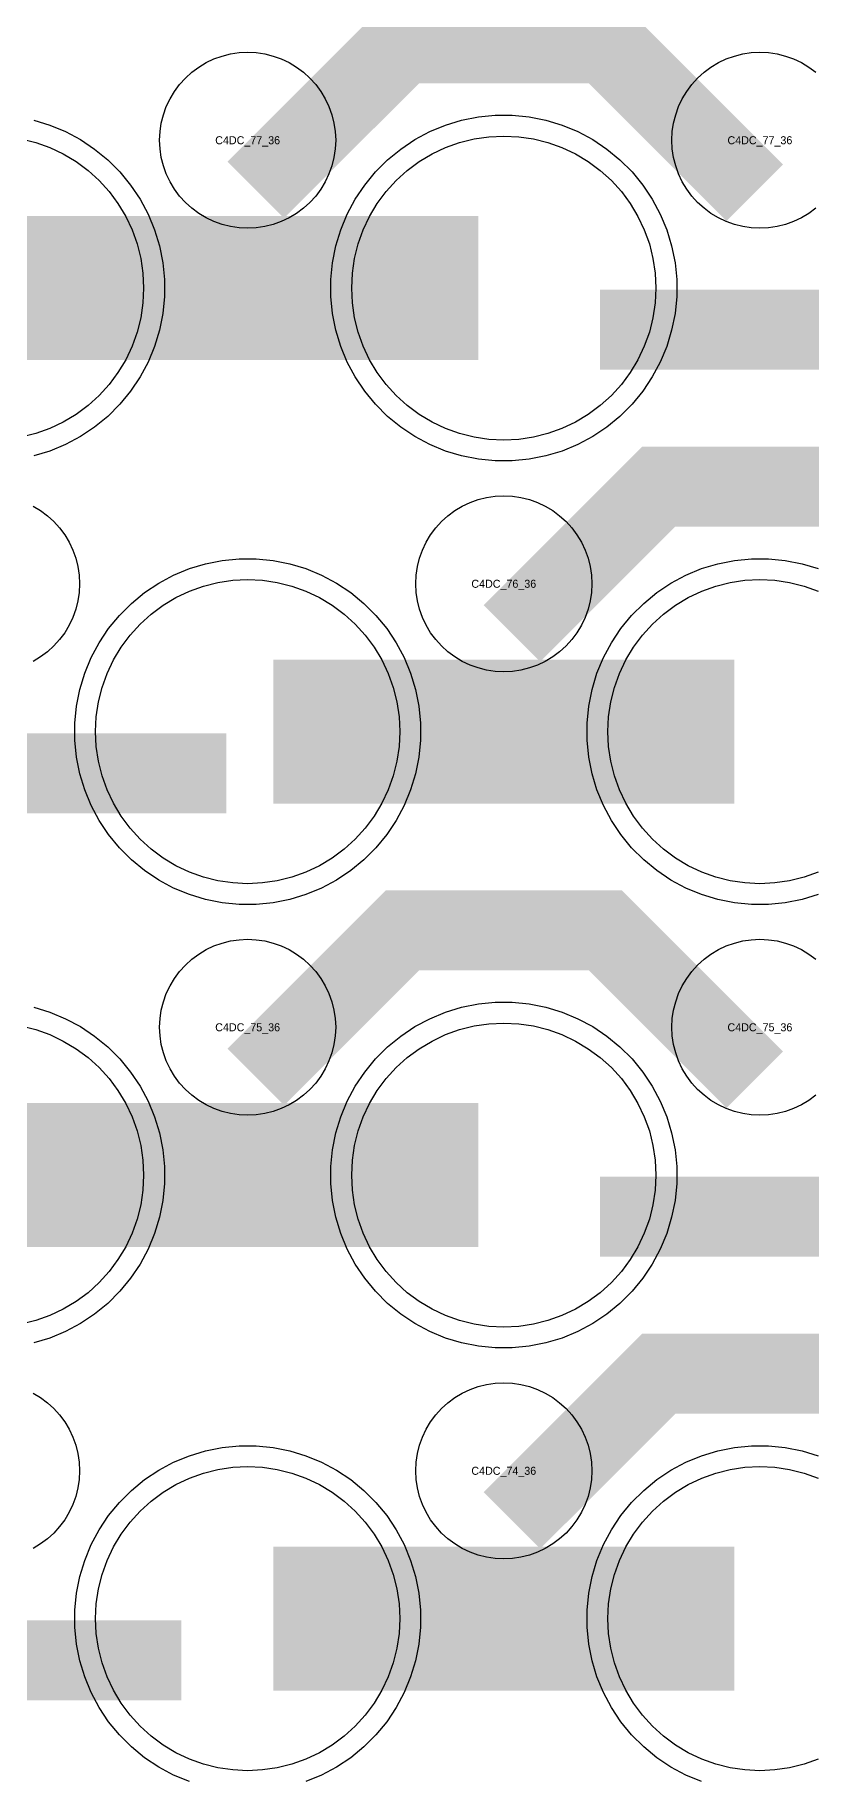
# Model space of a CAD drawing. Extents: x -11880 to 11880, y -14992 to 14992.
# Drawn here: x -546 to -304, y -4635 to -4091 of the extents above; entities that cross this region are included whole.
import ezdxf
from ezdxf.enums import TextEntityAlignment as Align

# ---------------------------------------------------------------- set-up
doc = ezdxf.new("R2010")
doc.units = 0
doc.header["$MEASUREMENT"] = 0
for name, color, linetype in [('GDS_775_DT_237', 138, 'CONTINUOUS'), ('RDL1_FS', 34, 'CONTINUOUS'), ('RDL_BS', 160, 'CONTINUOUS')]:
    doc.layers.add(name, color=color, linetype=linetype)

msp = doc.modelspace()

# ---------------------------------------------------------------- linework, layer by layer
at = {"layer": 'RDL1_FS', "color": 241, "true_color": 0xf7abae}
for points in [[(-550.732, -4123.534), (-546.209, -4124.666), (-541.819, -4126.238), (-537.605, -4128.23), (-533.605, -4130.628), (-529.86, -4133.406), (-526.406, -4136.536), (-523.276, -4139.99), (-520.498, -4143.735), (-518.1, -4147.735), (-516.108, -4151.949), (-514.536, -4156.339), (-513.404, -4160.862), (-512.72, -4165.473), (-512.491, -4170.13), (-512.72, -4174.787), (-513.404, -4179.398), (-514.536, -4183.921), (-516.108, -4188.311), (-518.1, -4192.525), (-520.498, -4196.525), (-523.276, -4200.27), (-526.406, -4203.724), (-529.86, -4206.854), (-533.605, -4209.632), (-537.605, -4212.03), (-541.819, -4214.022), (-546.209, -4215.594), (-550.732, -4216.726)], [(-301.819, -4629.717), (-306.209, -4631.289), (-310.732, -4632.421), (-315.343, -4633.105), (-320, -4633.334), (-324.657, -4633.105), (-329.268, -4632.421), (-333.791, -4631.289), (-338.181, -4629.717), (-342.395, -4627.725), (-346.395, -4625.327), (-350.14, -4622.549), (-353.594, -4619.419), (-356.724, -4615.965), (-359.502, -4612.22), (-361.9, -4608.22), (-363.892, -4604.006), (-365.464, -4599.616), (-366.596, -4595.093), (-367.28, -4590.482), (-367.509, -4585.825), (-367.28, -4581.168), (-366.596, -4576.557), (-365.464, -4572.034), (-363.892, -4567.644), (-361.9, -4563.43), (-359.502, -4559.43), (-356.724, -4555.685), (-353.594, -4552.231), (-350.14, -4549.101), (-346.395, -4546.323), (-342.395, -4543.925), (-338.181, -4541.933), (-333.791, -4540.361), (-329.268, -4539.229), (-324.657, -4538.545), (-320, -4538.316), (-315.343, -4538.545), (-310.732, -4539.229), (-306.209, -4540.361), (-301.819, -4541.933)]]:
    msp.add_lwpolyline(points, dxfattribs=at)
for points in [[(-400, -4217.639), (-404.657, -4217.41), (-409.268, -4216.726), (-413.791, -4215.594), (-418.181, -4214.022), (-422.395, -4212.03), (-426.395, -4209.632), (-430.14, -4206.854), (-433.594, -4203.724), (-436.724, -4200.27), (-439.502, -4196.525), (-441.9, -4192.525), (-443.892, -4188.311), (-445.464, -4183.921), (-446.596, -4179.398), (-447.28, -4174.787), (-447.509, -4170.13), (-447.28, -4165.473), (-446.596, -4160.862), (-445.464, -4156.339), (-443.892, -4151.949), (-441.9, -4147.735), (-439.502, -4143.735), (-436.724, -4139.99), (-433.594, -4136.536), (-430.14, -4133.406), (-426.395, -4130.628), (-422.395, -4128.23), (-418.181, -4126.238), (-413.791, -4124.666), (-409.268, -4123.534), (-404.657, -4122.85), (-400, -4122.621), (-395.343, -4122.85), (-390.732, -4123.534), (-386.209, -4124.666), (-381.819, -4126.238), (-377.605, -4128.23), (-373.605, -4130.628), (-369.86, -4133.406), (-366.406, -4136.536), (-363.276, -4139.99), (-360.498, -4143.735), (-358.1, -4147.735), (-356.108, -4151.949), (-354.536, -4156.339), (-353.404, -4160.862), (-352.72, -4165.473), (-352.491, -4170.13), (-352.72, -4174.787), (-353.404, -4179.398), (-354.536, -4183.921), (-356.108, -4188.311), (-358.1, -4192.525), (-360.498, -4196.525), (-363.276, -4200.27), (-366.406, -4203.724), (-369.86, -4206.854), (-373.605, -4209.632), (-377.605, -4212.03), (-381.819, -4214.022), (-386.209, -4215.594), (-390.732, -4216.726), (-395.343, -4217.41)], [(-480, -4633.334), (-484.657, -4633.105), (-489.268, -4632.421), (-493.791, -4631.289), (-498.181, -4629.717), (-502.395, -4627.725), (-506.395, -4625.327), (-510.14, -4622.549), (-513.594, -4619.419), (-516.724, -4615.965), (-519.502, -4612.22), (-521.9, -4608.22), (-523.892, -4604.006), (-525.464, -4599.616), (-526.596, -4595.093), (-527.28, -4590.482), (-527.509, -4585.825), (-527.28, -4581.168), (-526.596, -4576.557), (-525.464, -4572.034), (-523.892, -4567.644), (-521.9, -4563.43), (-519.502, -4559.43), (-516.724, -4555.685), (-513.594, -4552.231), (-510.14, -4549.101), (-506.395, -4546.323), (-502.395, -4543.925), (-498.181, -4541.933), (-493.791, -4540.361), (-489.268, -4539.229), (-484.657, -4538.545), (-480, -4538.316), (-475.343, -4538.545), (-470.732, -4539.229), (-466.209, -4540.361), (-461.819, -4541.933), (-457.605, -4543.925), (-453.605, -4546.323), (-449.86, -4549.101), (-446.406, -4552.231), (-443.276, -4555.685), (-440.498, -4559.43), (-438.1, -4563.43), (-436.108, -4567.644), (-434.536, -4572.034), (-433.404, -4576.557), (-432.72, -4581.168), (-432.491, -4585.825), (-432.72, -4590.482), (-433.404, -4595.093), (-434.536, -4599.616), (-436.108, -4604.006), (-438.1, -4608.22), (-440.498, -4612.22), (-443.276, -4615.965), (-446.406, -4619.419), (-449.86, -4622.549), (-453.605, -4625.327), (-457.605, -4627.725), (-461.819, -4629.717), (-466.209, -4631.289), (-470.732, -4632.421), (-475.343, -4633.105)]]:
    msp.add_lwpolyline(points, close=True, dxfattribs=at)
for points in [[(-551.998, -4170.13, 45, 45, 0), (-479.998, -4170.13, 45, 45, 0)], [(-479.998, -4170.13, 45, 45, 0), (-407.998, -4170.13, 45, 45, 0)], [(-471.998, -4585.825, 45, 45, 0), (-399.998, -4585.825, 45, 45, 0)], [(-399.998, -4585.825, 45, 45, 0), (-327.998, -4585.825, 45, 45, 0)]]:
    msp.add_lwpolyline(points, format="xyseb", dxfattribs=at)
at = {"layer": 'RDL1_FS'}
for points in [[(-480, -4356.204), (-484.657, -4355.975), (-489.268, -4355.291), (-493.791, -4354.159), (-498.181, -4352.587), (-502.395, -4350.595), (-506.395, -4348.197), (-510.14, -4345.419), (-513.594, -4342.289), (-516.724, -4338.835), (-519.502, -4335.09), (-521.9, -4331.09), (-523.892, -4326.876), (-525.464, -4322.486), (-526.596, -4317.963), (-527.28, -4313.352), (-527.509, -4308.695), (-527.28, -4304.038), (-526.596, -4299.427), (-525.464, -4294.904), (-523.892, -4290.514), (-521.9, -4286.3), (-519.502, -4282.3), (-516.724, -4278.555), (-513.594, -4275.101), (-510.14, -4271.971), (-506.395, -4269.193), (-502.395, -4266.795), (-498.181, -4264.803), (-493.791, -4263.231), (-489.268, -4262.099), (-484.657, -4261.415), (-480, -4261.186), (-475.343, -4261.415), (-470.732, -4262.099), (-466.209, -4263.231), (-461.819, -4264.803), (-457.605, -4266.795), (-453.605, -4269.193), (-449.86, -4271.971), (-446.406, -4275.101), (-443.276, -4278.555), (-440.498, -4282.3), (-438.1, -4286.3), (-436.108, -4290.514), (-434.536, -4294.904), (-433.404, -4299.427), (-432.72, -4304.038), (-432.491, -4308.695), (-432.72, -4313.352), (-433.404, -4317.963), (-434.536, -4322.486), (-436.108, -4326.876), (-438.1, -4331.09), (-440.498, -4335.09), (-443.276, -4338.835), (-446.406, -4342.289), (-449.86, -4345.419), (-453.605, -4348.197), (-457.605, -4350.595), (-461.819, -4352.587), (-466.209, -4354.159), (-470.732, -4355.291), (-475.343, -4355.975)], [(-400, -4494.769), (-404.657, -4494.54), (-409.268, -4493.856), (-413.791, -4492.724), (-418.181, -4491.152), (-422.395, -4489.16), (-426.395, -4486.762), (-430.14, -4483.984), (-433.594, -4480.854), (-436.724, -4477.4), (-439.502, -4473.655), (-441.9, -4469.655), (-443.892, -4465.441), (-445.464, -4461.051), (-446.596, -4456.528), (-447.28, -4451.917), (-447.509, -4447.26), (-447.28, -4442.603), (-446.596, -4437.992), (-445.464, -4433.469), (-443.892, -4429.079), (-441.9, -4424.865), (-439.502, -4420.865), (-436.724, -4417.12), (-433.594, -4413.666), (-430.14, -4410.536), (-426.395, -4407.758), (-422.395, -4405.36), (-418.181, -4403.368), (-413.791, -4401.796), (-409.268, -4400.664), (-404.657, -4399.98), (-400, -4399.751), (-395.343, -4399.98), (-390.732, -4400.664), (-386.209, -4401.796), (-381.819, -4403.368), (-377.605, -4405.36), (-373.605, -4407.758), (-369.86, -4410.536), (-366.406, -4413.666), (-363.276, -4417.12), (-360.498, -4420.865), (-358.1, -4424.865), (-356.108, -4429.079), (-354.536, -4433.469), (-353.404, -4437.992), (-352.72, -4442.603), (-352.491, -4447.26), (-352.72, -4451.917), (-353.404, -4456.528), (-354.536, -4461.051), (-356.108, -4465.441), (-358.1, -4469.655), (-360.498, -4473.655), (-363.276, -4477.4), (-366.406, -4480.854), (-369.86, -4483.984), (-373.605, -4486.762), (-377.605, -4489.16), (-381.819, -4491.152), (-386.209, -4492.724), (-390.732, -4493.856), (-395.343, -4494.54)]]:
    msp.add_lwpolyline(points, close=True, dxfattribs=at)
for points in [[(-301.819, -4352.587), (-306.209, -4354.159), (-310.732, -4355.291), (-315.343, -4355.975), (-320, -4356.204), (-324.657, -4355.975), (-329.268, -4355.291), (-333.791, -4354.159), (-338.181, -4352.587), (-342.395, -4350.595), (-346.395, -4348.197), (-350.14, -4345.419), (-353.594, -4342.289), (-356.724, -4338.835), (-359.502, -4335.09), (-361.9, -4331.09), (-363.892, -4326.876), (-365.464, -4322.486), (-366.596, -4317.963), (-367.28, -4313.352), (-367.509, -4308.695), (-367.28, -4304.038), (-366.596, -4299.427), (-365.464, -4294.904), (-363.892, -4290.514), (-361.9, -4286.3), (-359.502, -4282.3), (-356.724, -4278.555), (-353.594, -4275.101), (-350.14, -4271.971), (-346.395, -4269.193), (-342.395, -4266.795), (-338.181, -4264.803), (-333.791, -4263.231), (-329.268, -4262.099), (-324.657, -4261.415), (-320, -4261.186), (-315.343, -4261.415), (-310.732, -4262.099), (-306.209, -4263.231), (-301.819, -4264.803)], [(-550.732, -4400.664), (-546.209, -4401.796), (-541.819, -4403.368), (-537.605, -4405.36), (-533.605, -4407.758), (-529.86, -4410.536), (-526.406, -4413.666), (-523.276, -4417.12), (-520.498, -4420.865), (-518.1, -4424.865), (-516.108, -4429.079), (-514.536, -4433.469), (-513.404, -4437.992), (-512.72, -4442.603), (-512.491, -4447.26), (-512.72, -4451.917), (-513.404, -4456.528), (-514.536, -4461.051), (-516.108, -4465.441), (-518.1, -4469.655), (-520.498, -4473.655), (-523.276, -4477.4), (-526.406, -4480.854), (-529.86, -4483.984), (-533.605, -4486.762), (-537.605, -4489.16), (-541.819, -4491.152), (-546.209, -4492.724), (-550.732, -4493.856)]]:
    msp.add_lwpolyline(points, dxfattribs=at)
for points in [[(-471.998, -4308.695, 45, 45, 0), (-399.998, -4308.695, 45, 45, 0)], [(-399.998, -4308.695, 45, 45, 0), (-327.998, -4308.695, 45, 45, 0)], [(-551.998, -4447.26, 45, 45, 0), (-479.998, -4447.26, 45, 45, 0)], [(-479.998, -4447.26, 45, 45, 0), (-407.998, -4447.26, 45, 45, 0)]]:
    msp.add_lwpolyline(points, format="xyseb", dxfattribs=at)
at = {"layer": 'RDL_BS'}
for points in [[(-477.438, -4139.444, 25, 25, 0), (-431.623, -4093.629, 25, 25, 0), (-398.07, -4093.629, 25, 25, 0)], [(-321.599, -4140.343, 25, 25, 0), (-368.313, -4093.629, 25, 25, 0), (-398.071, -4093.629, 25, 25, 0)], [(-397.438, -4278.009, 25, 25, 0), (-351.623, -4232.194, 25, 25, 0), (-318.07, -4232.194, 25, 25, 0)], [(-241.599, -4278.908, 25, 25, 0), (-288.313, -4232.194, 25, 25, 0), (-318.071, -4232.194, 25, 25, 0)], [(-572.5, -4321.708, 25, 25, 0), (-486.667, -4321.708, 25, 25, 0)], [(-532.944, -4321.708, 25, 25, 0), (-491.74, -4321.708, 25, 25, 0)], [(-477.438, -4416.574, 25, 25, 0), (-431.623, -4370.759, 25, 25, 0), (-398.07, -4370.759, 25, 25, 0)], [(-321.599, -4417.473, 25, 25, 0), (-368.313, -4370.759, 25, 25, 0), (-398.071, -4370.759, 25, 25, 0)], [(-369.984, -4460.273, 25, 25, 0), (-260.719, -4460.273, 25, 25, 0)], [(-397.438, -4555.139, 25, 25, 0), (-351.623, -4509.324, 25, 25, 0), (-318.07, -4509.324, 25, 25, 0)], [(-241.599, -4556.038, 25, 25, 0), (-288.313, -4509.324, 25, 25, 0), (-318.071, -4509.324, 25, 25, 0)]]:
    msp.add_lwpolyline(points, format="xyseb", dxfattribs=at)
for points in [[(-480, -4151.436), (-482.693, -4151.304), (-485.365, -4150.908), (-487.984, -4150.251), (-490.519, -4149.344), (-492.956, -4148.192), (-495.28, -4146.799), (-497.443, -4145.196), (-499.442, -4143.384), (-501.254, -4141.385), (-502.857, -4139.222), (-504.25, -4136.898), (-505.402, -4134.461), (-506.309, -4131.926), (-506.966, -4129.307), (-507.362, -4126.635), (-507.494, -4123.942), (-507.362, -4121.249), (-506.966, -4118.577), (-506.309, -4115.958), (-505.402, -4113.423), (-504.25, -4110.986), (-502.857, -4108.662), (-501.254, -4106.499), (-499.442, -4104.5), (-497.443, -4102.688), (-495.28, -4101.085), (-492.956, -4099.692), (-490.519, -4098.54), (-487.984, -4097.633), (-485.365, -4096.976), (-482.693, -4096.58), (-480, -4096.448), (-477.307, -4096.58), (-474.635, -4096.976), (-472.016, -4097.633), (-469.481, -4098.54), (-467.044, -4099.692), (-464.72, -4101.085), (-462.557, -4102.688), (-460.558, -4104.5), (-458.746, -4106.499), (-457.143, -4108.662), (-455.75, -4110.986), (-454.598, -4113.423), (-453.691, -4115.958), (-453.034, -4118.577), (-452.638, -4121.249), (-452.506, -4123.942), (-452.638, -4126.635), (-453.034, -4129.307), (-453.691, -4131.926), (-454.598, -4134.461), (-455.75, -4136.898), (-457.143, -4139.222), (-458.746, -4141.385), (-460.558, -4143.384), (-462.557, -4145.196), (-464.72, -4146.799), (-467.044, -4148.192), (-469.481, -4149.344), (-472.016, -4150.251), (-474.635, -4150.908), (-477.307, -4151.304)], [(-400, -4290.001), (-402.693, -4289.869), (-405.365, -4289.473), (-407.984, -4288.816), (-410.519, -4287.909), (-412.956, -4286.757), (-415.28, -4285.364), (-417.443, -4283.761), (-419.442, -4281.949), (-421.254, -4279.95), (-422.857, -4277.787), (-424.25, -4275.463), (-425.402, -4273.026), (-426.309, -4270.491), (-426.966, -4267.872), (-427.362, -4265.2), (-427.494, -4262.507), (-427.362, -4259.814), (-426.966, -4257.142), (-426.309, -4254.523), (-425.402, -4251.988), (-424.25, -4249.551), (-422.857, -4247.227), (-421.254, -4245.064), (-419.442, -4243.065), (-417.443, -4241.253), (-415.28, -4239.65), (-412.956, -4238.257), (-410.519, -4237.105), (-407.984, -4236.198), (-405.365, -4235.541), (-402.693, -4235.145), (-400, -4235.013), (-397.307, -4235.145), (-394.635, -4235.541), (-392.016, -4236.198), (-389.481, -4237.105), (-387.044, -4238.257), (-384.72, -4239.65), (-382.557, -4241.253), (-380.558, -4243.065), (-378.746, -4245.064), (-377.143, -4247.227), (-375.75, -4249.551), (-374.598, -4251.988), (-373.691, -4254.523), (-373.034, -4257.142), (-372.638, -4259.814), (-372.506, -4262.507), (-372.638, -4265.2), (-373.034, -4267.872), (-373.691, -4270.491), (-374.598, -4273.026), (-375.75, -4275.463), (-377.143, -4277.787), (-378.746, -4279.95), (-380.558, -4281.949), (-382.557, -4283.761), (-384.72, -4285.364), (-387.044, -4286.757), (-389.481, -4287.909), (-392.016, -4288.816), (-394.635, -4289.473), (-397.307, -4289.869)], [(-482.644, -4362.695), (-487.938, -4362.178), (-493.165, -4361.132), (-498.205, -4359.601), (-503.115, -4357.57), (-507.777, -4355.078), (-512.191, -4352.131), (-516.292, -4348.769), (-520.074, -4344.987), (-523.436, -4340.886), (-526.383, -4336.472), (-528.875, -4331.81), (-530.906, -4326.9), (-532.437, -4321.86), (-533.483, -4316.633), (-534, -4311.339), (-534, -4306.051), (-533.483, -4300.757), (-532.437, -4295.53), (-530.906, -4290.49), (-528.875, -4285.58), (-526.383, -4280.918), (-523.436, -4276.504), (-520.074, -4272.403), (-516.292, -4268.621), (-512.191, -4265.259), (-507.777, -4262.312), (-503.115, -4259.82), (-498.205, -4257.789), (-493.165, -4256.258), (-487.938, -4255.212), (-482.644, -4254.695), (-477.356, -4254.695), (-472.062, -4255.212), (-466.835, -4256.258), (-461.795, -4257.789), (-456.885, -4259.82), (-452.223, -4262.312), (-447.809, -4265.259), (-443.708, -4268.621), (-439.926, -4272.403), (-436.564, -4276.504), (-433.617, -4280.918), (-431.125, -4285.58), (-429.094, -4290.49), (-427.563, -4295.53), (-426.517, -4300.757), (-426, -4306.051), (-426, -4311.339), (-426.517, -4316.633), (-427.563, -4321.86), (-429.094, -4326.9), (-431.125, -4331.81), (-433.617, -4336.472), (-436.564, -4340.886), (-439.926, -4344.987), (-443.708, -4348.769), (-447.809, -4352.131), (-452.223, -4355.078), (-456.885, -4357.57), (-461.795, -4359.601), (-466.835, -4361.132), (-472.062, -4362.178), (-477.356, -4362.695)], [(-480, -4428.566), (-482.693, -4428.434), (-485.365, -4428.038), (-487.984, -4427.381), (-490.519, -4426.474), (-492.956, -4425.322), (-495.28, -4423.929), (-497.443, -4422.326), (-499.442, -4420.514), (-501.254, -4418.515), (-502.857, -4416.352), (-504.25, -4414.028), (-505.402, -4411.591), (-506.309, -4409.056), (-506.966, -4406.437), (-507.362, -4403.765), (-507.494, -4401.072), (-507.362, -4398.379), (-506.966, -4395.707), (-506.309, -4393.088), (-505.402, -4390.553), (-504.25, -4388.116), (-502.857, -4385.792), (-501.254, -4383.629), (-499.442, -4381.63), (-497.443, -4379.818), (-495.28, -4378.215), (-492.956, -4376.822), (-490.519, -4375.67), (-487.984, -4374.763), (-485.365, -4374.106), (-482.693, -4373.71), (-480, -4373.578), (-477.307, -4373.71), (-474.635, -4374.106), (-472.016, -4374.763), (-469.481, -4375.67), (-467.044, -4376.822), (-464.72, -4378.215), (-462.557, -4379.818), (-460.558, -4381.63), (-458.746, -4383.629), (-457.143, -4385.792), (-455.75, -4388.116), (-454.598, -4390.553), (-453.691, -4393.088), (-453.034, -4395.707), (-452.638, -4398.379), (-452.506, -4401.072), (-452.638, -4403.765), (-453.034, -4406.437), (-453.691, -4409.056), (-454.598, -4411.591), (-455.75, -4414.028), (-457.143, -4416.352), (-458.746, -4418.515), (-460.558, -4420.514), (-462.557, -4422.326), (-464.72, -4423.929), (-467.044, -4425.322), (-469.481, -4426.474), (-472.016, -4427.381), (-474.635, -4428.038), (-477.307, -4428.434)], [(-402.644, -4501.26), (-407.938, -4500.743), (-413.165, -4499.697), (-418.205, -4498.166), (-423.115, -4496.135), (-427.777, -4493.643), (-432.191, -4490.696), (-436.292, -4487.334), (-440.074, -4483.552), (-443.436, -4479.451), (-446.383, -4475.037), (-448.875, -4470.375), (-450.906, -4465.465), (-452.437, -4460.425), (-453.483, -4455.198), (-454, -4449.904), (-454, -4444.616), (-453.483, -4439.322), (-452.437, -4434.095), (-450.906, -4429.055), (-448.875, -4424.145), (-446.383, -4419.483), (-443.436, -4415.069), (-440.074, -4410.968), (-436.292, -4407.186), (-432.191, -4403.824), (-427.777, -4400.877), (-423.115, -4398.385), (-418.205, -4396.354), (-413.165, -4394.823), (-407.938, -4393.777), (-402.644, -4393.26), (-397.356, -4393.26), (-392.062, -4393.777), (-386.835, -4394.823), (-381.795, -4396.354), (-376.885, -4398.385), (-372.223, -4400.877), (-367.809, -4403.824), (-363.708, -4407.186), (-359.926, -4410.968), (-356.564, -4415.069), (-353.617, -4419.483), (-351.125, -4424.145), (-349.094, -4429.055), (-347.563, -4434.095), (-346.517, -4439.322), (-346, -4444.616), (-346, -4449.904), (-346.517, -4455.198), (-347.563, -4460.425), (-349.094, -4465.465), (-351.125, -4470.375), (-353.617, -4475.037), (-356.564, -4479.451), (-359.926, -4483.552), (-363.708, -4487.334), (-367.809, -4490.696), (-372.223, -4493.643), (-376.885, -4496.135), (-381.795, -4498.166), (-386.835, -4499.697), (-392.062, -4500.743), (-397.356, -4501.26)], [(-400, -4567.131), (-402.693, -4566.999), (-405.365, -4566.603), (-407.984, -4565.946), (-410.519, -4565.039), (-412.956, -4563.887), (-415.28, -4562.494), (-417.443, -4560.891), (-419.442, -4559.079), (-421.254, -4557.08), (-422.857, -4554.917), (-424.25, -4552.593), (-425.402, -4550.156), (-426.309, -4547.621), (-426.966, -4545.002), (-427.362, -4542.33), (-427.494, -4539.637), (-427.362, -4536.944), (-426.966, -4534.272), (-426.309, -4531.653), (-425.402, -4529.118), (-424.25, -4526.681), (-422.857, -4524.357), (-421.254, -4522.194), (-419.442, -4520.195), (-417.443, -4518.383), (-415.28, -4516.78), (-412.956, -4515.387), (-410.519, -4514.235), (-407.984, -4513.328), (-405.365, -4512.671), (-402.693, -4512.275), (-400, -4512.143), (-397.307, -4512.275), (-394.635, -4512.671), (-392.016, -4513.328), (-389.481, -4514.235), (-387.044, -4515.387), (-384.72, -4516.78), (-382.557, -4518.383), (-380.558, -4520.195), (-378.746, -4522.194), (-377.143, -4524.357), (-375.75, -4526.681), (-374.598, -4529.118), (-373.691, -4531.653), (-373.034, -4534.272), (-372.638, -4536.944), (-372.506, -4539.637), (-372.638, -4542.33), (-373.034, -4545.002), (-373.691, -4547.621), (-374.598, -4550.156), (-375.75, -4552.593), (-377.143, -4554.917), (-378.746, -4557.08), (-380.558, -4559.079), (-382.557, -4560.891), (-384.72, -4562.494), (-387.044, -4563.887), (-389.481, -4565.039), (-392.016, -4565.946), (-394.635, -4566.603), (-397.307, -4566.999)]]:
    msp.add_lwpolyline(points, close=True, dxfattribs=at)
for points in [[(-302.557, -4145.196), (-304.72, -4146.799), (-307.044, -4148.192), (-309.481, -4149.344), (-312.016, -4150.251), (-314.635, -4150.908), (-317.307, -4151.304), (-320, -4151.436), (-322.693, -4151.304), (-325.365, -4150.908), (-327.984, -4150.251), (-330.519, -4149.344), (-332.956, -4148.192), (-335.28, -4146.799), (-337.443, -4145.196), (-339.442, -4143.384), (-341.254, -4141.385), (-342.857, -4139.222), (-344.25, -4136.898), (-345.402, -4134.461), (-346.309, -4131.926), (-346.966, -4129.307), (-347.362, -4126.635), (-347.494, -4123.942), (-347.362, -4121.249), (-346.966, -4118.577), (-346.309, -4115.958), (-345.402, -4113.423), (-344.25, -4110.986), (-342.857, -4108.662), (-341.254, -4106.499), (-339.442, -4104.5), (-337.443, -4102.688), (-335.28, -4101.085), (-332.956, -4099.692), (-330.519, -4098.54), (-327.984, -4097.633), (-325.365, -4096.976), (-322.693, -4096.58), (-320, -4096.448), (-317.307, -4096.58), (-314.635, -4096.976), (-312.016, -4097.633), (-309.481, -4098.54), (-307.044, -4099.692), (-304.72, -4101.085), (-302.557, -4102.688)], [(-547.044, -4238.257), (-544.72, -4239.65), (-542.557, -4241.253), (-540.558, -4243.065), (-538.746, -4245.064), (-537.143, -4247.227), (-535.75, -4249.551), (-534.598, -4251.988), (-533.691, -4254.523), (-533.034, -4257.142), (-532.638, -4259.814), (-532.506, -4262.507), (-532.638, -4265.2), (-533.034, -4267.872), (-533.691, -4270.491), (-534.598, -4273.026), (-535.75, -4275.463), (-537.143, -4277.787), (-538.746, -4279.95), (-540.558, -4281.949), (-542.557, -4283.761), (-544.72, -4285.364), (-547.044, -4286.757)], [(-301.795, -4359.601), (-306.835, -4361.132), (-312.062, -4362.178), (-317.356, -4362.695), (-322.644, -4362.695), (-327.938, -4362.178), (-333.165, -4361.132), (-338.205, -4359.601), (-343.115, -4357.57), (-347.777, -4355.078), (-352.191, -4352.131), (-356.292, -4348.769), (-360.074, -4344.987), (-363.436, -4340.886), (-366.383, -4336.472), (-368.875, -4331.81), (-370.906, -4326.9), (-372.437, -4321.86), (-373.483, -4316.633), (-374, -4311.339), (-374, -4306.051), (-373.483, -4300.757), (-372.437, -4295.53), (-370.906, -4290.49), (-368.875, -4285.58), (-366.383, -4280.918), (-363.436, -4276.504), (-360.074, -4272.403), (-356.292, -4268.621), (-352.191, -4265.259), (-347.777, -4262.312), (-343.115, -4259.82), (-338.205, -4257.789), (-333.165, -4256.258), (-327.938, -4255.212), (-322.644, -4254.695), (-317.356, -4254.695), (-312.062, -4255.212), (-306.835, -4256.258), (-301.795, -4257.789)], [(-302.557, -4422.326), (-304.72, -4423.929), (-307.044, -4425.322), (-309.481, -4426.474), (-312.016, -4427.381), (-314.635, -4428.038), (-317.307, -4428.434), (-320, -4428.566), (-322.693, -4428.434), (-325.365, -4428.038), (-327.984, -4427.381), (-330.519, -4426.474), (-332.956, -4425.322), (-335.28, -4423.929), (-337.443, -4422.326), (-339.442, -4420.514), (-341.254, -4418.515), (-342.857, -4416.352), (-344.25, -4414.028), (-345.402, -4411.591), (-346.309, -4409.056), (-346.966, -4406.437), (-347.362, -4403.765), (-347.494, -4401.072), (-347.362, -4398.379), (-346.966, -4395.707), (-346.309, -4393.088), (-345.402, -4390.553), (-344.25, -4388.116), (-342.857, -4385.792), (-341.254, -4383.629), (-339.442, -4381.63), (-337.443, -4379.818), (-335.28, -4378.215), (-332.956, -4376.822), (-330.519, -4375.67), (-327.984, -4374.763), (-325.365, -4374.106), (-322.693, -4373.71), (-320, -4373.578), (-317.307, -4373.71), (-314.635, -4374.106), (-312.016, -4374.763), (-309.481, -4375.67), (-307.044, -4376.822), (-304.72, -4378.215), (-302.557, -4379.818)], [(-546.835, -4394.823), (-541.795, -4396.354), (-536.885, -4398.385), (-532.223, -4400.877), (-527.809, -4403.824), (-523.708, -4407.186), (-519.926, -4410.968), (-516.564, -4415.069), (-513.617, -4419.483), (-511.125, -4424.145), (-509.094, -4429.055), (-507.563, -4434.095), (-506.517, -4439.322), (-506, -4444.616), (-506, -4449.904), (-506.517, -4455.198), (-507.563, -4460.425), (-509.094, -4465.465), (-511.125, -4470.375), (-513.617, -4475.037), (-516.564, -4479.451), (-519.926, -4483.552), (-523.708, -4487.334), (-527.809, -4490.696), (-532.223, -4493.643), (-536.885, -4496.135), (-541.795, -4498.166), (-546.835, -4499.697)], [(-547.044, -4515.387), (-544.72, -4516.78), (-542.557, -4518.383), (-540.558, -4520.195), (-538.746, -4522.194), (-537.143, -4524.357), (-535.75, -4526.681), (-534.598, -4529.118), (-533.691, -4531.653), (-533.034, -4534.272), (-532.638, -4536.944), (-532.506, -4539.637), (-532.638, -4542.33), (-533.034, -4545.002), (-533.691, -4547.621), (-534.598, -4550.156), (-535.75, -4552.593), (-537.143, -4554.917), (-538.746, -4557.08), (-540.558, -4559.079), (-542.557, -4560.891), (-544.72, -4562.494), (-547.044, -4563.887)]]:
    msp.add_lwpolyline(points, dxfattribs=at)
at = {"layer": 'RDL_BS', "color": 241, "true_color": 0xf7abae}
for points in [[(-546.835, -4117.693), (-541.795, -4119.224), (-536.885, -4121.255), (-532.223, -4123.747), (-527.809, -4126.694), (-523.708, -4130.056), (-519.926, -4133.838), (-516.564, -4137.939), (-513.617, -4142.353), (-511.125, -4147.015), (-509.094, -4151.925), (-507.563, -4156.965), (-506.517, -4162.192), (-506, -4167.486), (-506, -4172.774), (-506.517, -4178.068), (-507.563, -4183.295), (-509.094, -4188.335), (-511.125, -4193.245), (-513.617, -4197.907), (-516.564, -4202.321), (-519.926, -4206.422), (-523.708, -4210.204), (-527.809, -4213.566), (-532.223, -4216.513), (-536.885, -4219.005), (-541.795, -4221.036), (-546.835, -4222.567)], [(-498.205, -4636.731), (-503.115, -4634.7), (-507.777, -4632.208), (-512.191, -4629.261), (-516.292, -4625.899), (-520.074, -4622.117), (-523.436, -4618.016), (-526.383, -4613.602), (-528.875, -4608.94), (-530.906, -4604.03), (-532.437, -4598.99), (-533.483, -4593.763), (-534, -4588.469), (-534, -4583.181), (-533.483, -4577.887), (-532.437, -4572.66), (-530.906, -4567.62), (-528.875, -4562.71), (-526.383, -4558.048), (-523.436, -4553.634), (-520.074, -4549.533), (-516.292, -4545.751), (-512.191, -4542.389), (-507.777, -4539.442), (-503.115, -4536.95), (-498.205, -4534.919), (-493.165, -4533.388), (-487.938, -4532.342), (-482.644, -4531.825), (-477.356, -4531.825), (-472.062, -4532.342), (-466.835, -4533.388), (-461.795, -4534.919), (-456.885, -4536.95), (-452.223, -4539.442), (-447.809, -4542.389), (-443.708, -4545.751), (-439.926, -4549.533), (-436.564, -4553.634), (-433.617, -4558.048), (-431.125, -4562.71), (-429.094, -4567.62), (-427.563, -4572.66), (-426.517, -4577.887), (-426, -4583.181), (-426, -4588.469), (-426.517, -4593.763), (-427.563, -4598.99), (-429.094, -4604.03), (-431.125, -4608.94), (-433.617, -4613.602), (-436.564, -4618.016), (-439.926, -4622.117), (-443.708, -4625.899), (-447.809, -4629.261), (-452.223, -4632.208), (-456.885, -4634.7), (-461.795, -4636.731)], [(-338.205, -4636.731), (-343.115, -4634.7), (-347.777, -4632.208), (-352.191, -4629.261), (-356.292, -4625.899), (-360.074, -4622.117), (-363.436, -4618.016), (-366.383, -4613.602), (-368.875, -4608.94), (-370.906, -4604.03), (-372.437, -4598.99), (-373.483, -4593.763), (-374, -4588.469), (-374, -4583.181), (-373.483, -4577.887), (-372.437, -4572.66), (-370.906, -4567.62), (-368.875, -4562.71), (-366.383, -4558.048), (-363.436, -4553.634), (-360.074, -4549.533), (-356.292, -4545.751), (-352.191, -4542.389), (-347.777, -4539.442), (-343.115, -4536.95), (-338.205, -4534.919), (-333.165, -4533.388), (-327.938, -4532.342), (-322.644, -4531.825), (-317.356, -4531.825), (-312.062, -4532.342), (-306.835, -4533.388), (-301.795, -4534.919)]]:
    msp.add_lwpolyline(points, dxfattribs=at)
msp.add_lwpolyline([(-402.644, -4224.13), (-407.938, -4223.613), (-413.165, -4222.567), (-418.205, -4221.036), (-423.115, -4219.005), (-427.777, -4216.513), (-432.191, -4213.566), (-436.292, -4210.204), (-440.074, -4206.422), (-443.436, -4202.321), (-446.383, -4197.907), (-448.875, -4193.245), (-450.906, -4188.335), (-452.437, -4183.295), (-453.483, -4178.068), (-454, -4172.774), (-454, -4167.486), (-453.483, -4162.192), (-452.437, -4156.965), (-450.906, -4151.925), (-448.875, -4147.015), (-446.383, -4142.353), (-443.436, -4137.939), (-440.074, -4133.838), (-436.292, -4130.056), (-432.191, -4126.694), (-427.777, -4123.747), (-423.115, -4121.255), (-418.205, -4119.224), (-413.165, -4117.693), (-407.938, -4116.647), (-402.644, -4116.13), (-397.356, -4116.13), (-392.062, -4116.647), (-386.835, -4117.693), (-381.795, -4119.224), (-376.885, -4121.255), (-372.223, -4123.747), (-367.809, -4126.694), (-363.708, -4130.056), (-359.926, -4133.838), (-356.564, -4137.939), (-353.617, -4142.353), (-351.125, -4147.015), (-349.094, -4151.925), (-347.563, -4156.965), (-346.517, -4162.192), (-346, -4167.486), (-346, -4172.774), (-346.517, -4178.068), (-347.563, -4183.295), (-349.094, -4188.335), (-351.125, -4193.245), (-353.617, -4197.907), (-356.564, -4202.321), (-359.926, -4206.422), (-363.708, -4210.204), (-367.809, -4213.566), (-372.223, -4216.513), (-376.885, -4219.005), (-381.795, -4221.036), (-386.835, -4222.567), (-392.062, -4223.613), (-397.356, -4224.13)], close=True, dxfattribs=at)
for points in [[(-369.984, -4183.143, 25, 25, 0), (-260.719, -4183.143, 25, 25, 0)], [(-609.984, -4598.838, 25, 25, 0), (-500.719, -4598.838, 25, 25, 0)]]:
    msp.add_lwpolyline(points, format="xyseb", dxfattribs=at)

# ---------------------------------------------------------------- texts
at = {"layer": 'GDS_775_DT_237'}
for s, p in [('C4DC_77_36', (-480, -4123.942)), ('C4DC_77_36', (-480, -4123.942)), ('C4DC_77_36', (-320, -4123.942)), ('C4DC_77_36', (-320, -4123.942)), ('C4DC_76_36', (-400, -4262.507)), ('C4DC_76_36', (-400, -4262.507)), ('C4DC_75_36', (-480, -4401.072)), ('C4DC_75_36', (-480, -4401.072)), ('C4DC_75_36', (-320, -4401.072)), ('C4DC_75_36', (-320, -4401.072)), ('C4DC_74_36', (-400, -4539.637)), ('C4DC_74_36', (-400, -4539.637))]:
    msp.add_text(s, height=2.5, dxfattribs=at).set_placement(p, align=Align.MIDDLE_CENTER)

doc.saveas('drawing.dxf')
